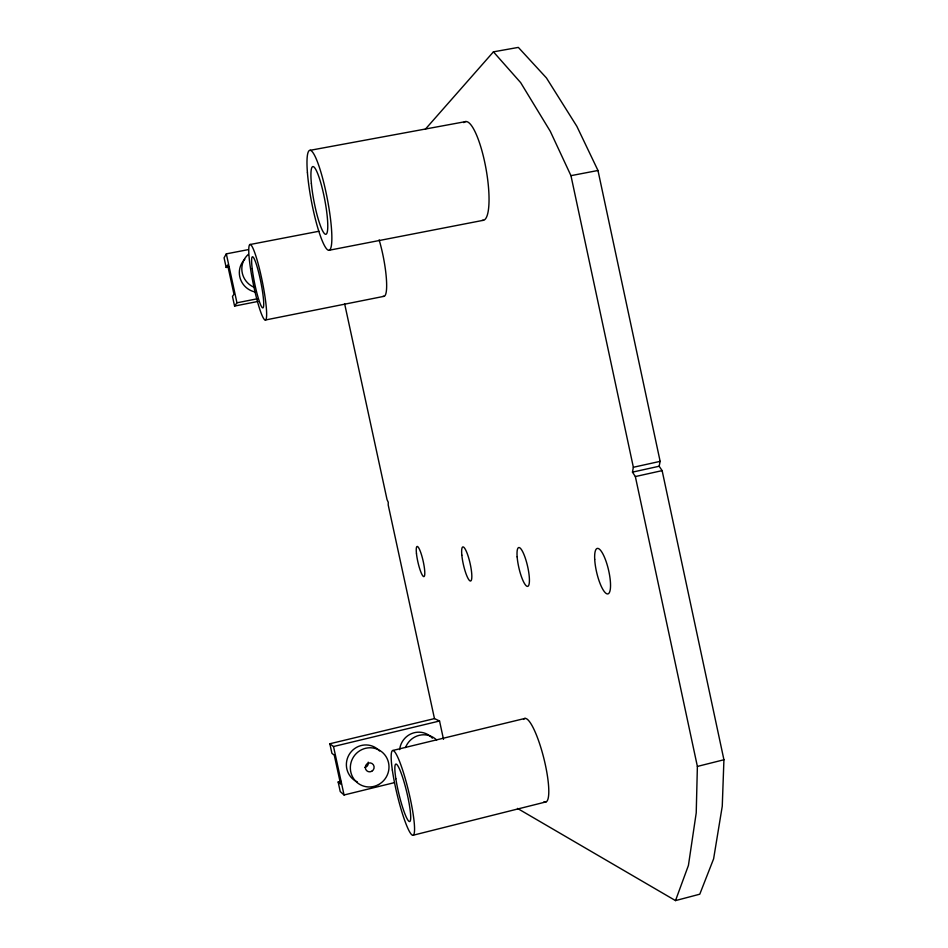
<?xml version="1.0" encoding="UTF-8"?>
<svg xmlns="http://www.w3.org/2000/svg" width="948" height="948" viewBox="0 0 948 948"><rect width="100%" height="100%" fill="white"/><g stroke="black" fill="none" stroke-linecap="round" stroke-linejoin="round"><path stroke-width="1.42" d="M425.273 129.307L493.434 51.844L520.665 82.63L550.278 131.298L570.957 175.664L633.359 467.269L632.47 472.14L635.35 476.56L697.384 766.422L696.223 812.886L688.426 865.417L675.509 900.6L517.478 808.407M493.434 51.844L518.343 47.4L546.451 77.949L576.858 126.333L597.975 170.486L660.14 461.356L659.168 466.238L662.131 470.623L723.928 759.763L722.258 806.238L713.607 858.852L699.778 894.201L675.509 900.6M248.127 249.656L226.323 253.863L224.072 257.797L226.169 267.454L229.084 266.898M226.169 267.454L227.627 265.037L233.978 294.259L232.473 296.416L234.583 306.074L257.82 301.476M234.583 306.074L236.964 302.803L257.299 298.786M413.198 835.212L545.989 801.901M697.384 766.422L723.928 759.763M394.143 782.704L344.065 794.993L340.237 791.568L338.163 782.005L341.019 781.306M392.875 750.461L525.145 718.383M439.54 721.001L434.468 718.608L329.833 743.765L333.518 746.526L439.54 721.001L443.51 739.357M632.47 472.14L659.168 466.238M635.35 476.56L662.131 470.623M633.359 467.269L660.14 461.356M265.322 320.021A38.524 4.669 78.5 0 0 257.974 263.129A38.524 4.669 78.5 0 0 249.822 263.639A38.524 4.669 78.5 0 0 265.322 320.021L383.904 296.345M329.181 250.248L483.504 220.268M570.957 175.664L597.975 170.486M249.917 244.548L318.919 231.265M310.138 150.317L466.072 121.522M338.163 782.005L340.581 784.103L334.277 755.177L331.919 753.328L329.833 743.765M226.323 253.863L236.964 302.803M333.518 746.526L344.065 794.993M344.645 303.822L387.057 499.679L388.253 502.25L388.206 504.964L434.468 718.608M523.533 719.425A43.063 8.745 75.9 0 1 543.832 758.282A43.063 8.745 75.9 0 1 544.045 801.664M379.129 239.903A38.098 6.885 78.9 0 1 386.393 278.842A38.098 6.885 78.9 0 1 383.158 296.214M463.773 122.624A50.161 11.755 79.8 0 1 485.66 166.884A50.161 11.755 79.8 0 1 482.259 220.292M255.296 292.02A19.564 19.126 44.1 0 1 244.774 259.302M357.372 781.97A19.446 18.972 -61.9 0 1 350.085 753.139A19.446 18.972 -61.9 0 1 379.556 750.97M399.641 749.631A19.316 18.818 -67.2 0 1 432.383 738.184M254.313 287.386A19.837 19.387 44.4 0 1 248.258 254.467M368.227 762.156A4.42 4.313 -61.8 0 1 364.921 767.465M405.531 747.534A19.588 19.067 -67.4 0 1 436.637 739.985M594.704 559.261A23.356 6.055 76.8 0 0 607.419 593.934A23.356 6.055 76.8 0 0 605.677 560.292A23.356 6.055 76.8 0 0 594.704 559.261M461.83 555.149A17.479 3.401 77.2 0 0 470.386 581.017A17.479 3.401 77.2 0 0 467.992 555.729A17.479 3.401 77.2 0 0 461.83 555.149M416.48 553.727A15.476 2.666 77.3 0 0 423.768 576.621A15.476 2.666 77.3 0 0 421.303 554.189A15.476 2.666 77.3 0 0 416.48 553.727M517.146 556.867A19.92 4.408 77 0 0 527.349 586.385A19.92 4.408 77 0 0 525.133 557.614A19.92 4.408 77 0 0 517.146 556.867M307.425 172.69A50.896 8.034 79.1 0 0 328.316 250.201A50.896 8.034 79.1 0 0 322.569 178.034A50.896 8.034 79.1 0 0 307.425 172.69M395.849 778.746A29.53 4.029 76.5 0 0 409.595 821.549A29.53 4.029 76.5 0 0 402.888 778.166A29.53 4.029 76.5 0 0 395.849 778.746M311.371 183.45A34.472 5.439 79.1 0 0 325.709 234.298A34.472 5.439 79.1 0 0 320.981 183.557A34.472 5.439 79.1 0 0 311.371 183.45M252.204 268.699A26.094 3.164 78.5 0 0 262.679 307.875A26.094 3.164 78.5 0 0 258.129 270.393A26.094 3.164 78.5 0 0 252.204 268.699M392.342 770.072A43.608 5.949 76.5 0 0 412.57 835.259A43.608 5.949 76.5 0 0 403.67 773.295A43.608 5.949 76.5 0 0 392.342 770.072M378.536 784.6A19.718 19.221 -62.1 0 0 380.112 750.65A19.718 19.221 -62.1 0 0 350.357 766.849A19.718 19.221 -62.1 0 0 378.536 784.6M371.735 771.305A4.503 4.396 -62.1 0 0 372.09 763.543A4.503 4.396 -62.1 0 0 365.288 767.252A4.503 4.396 -62.1 0 0 371.735 771.305"/></g></svg>
